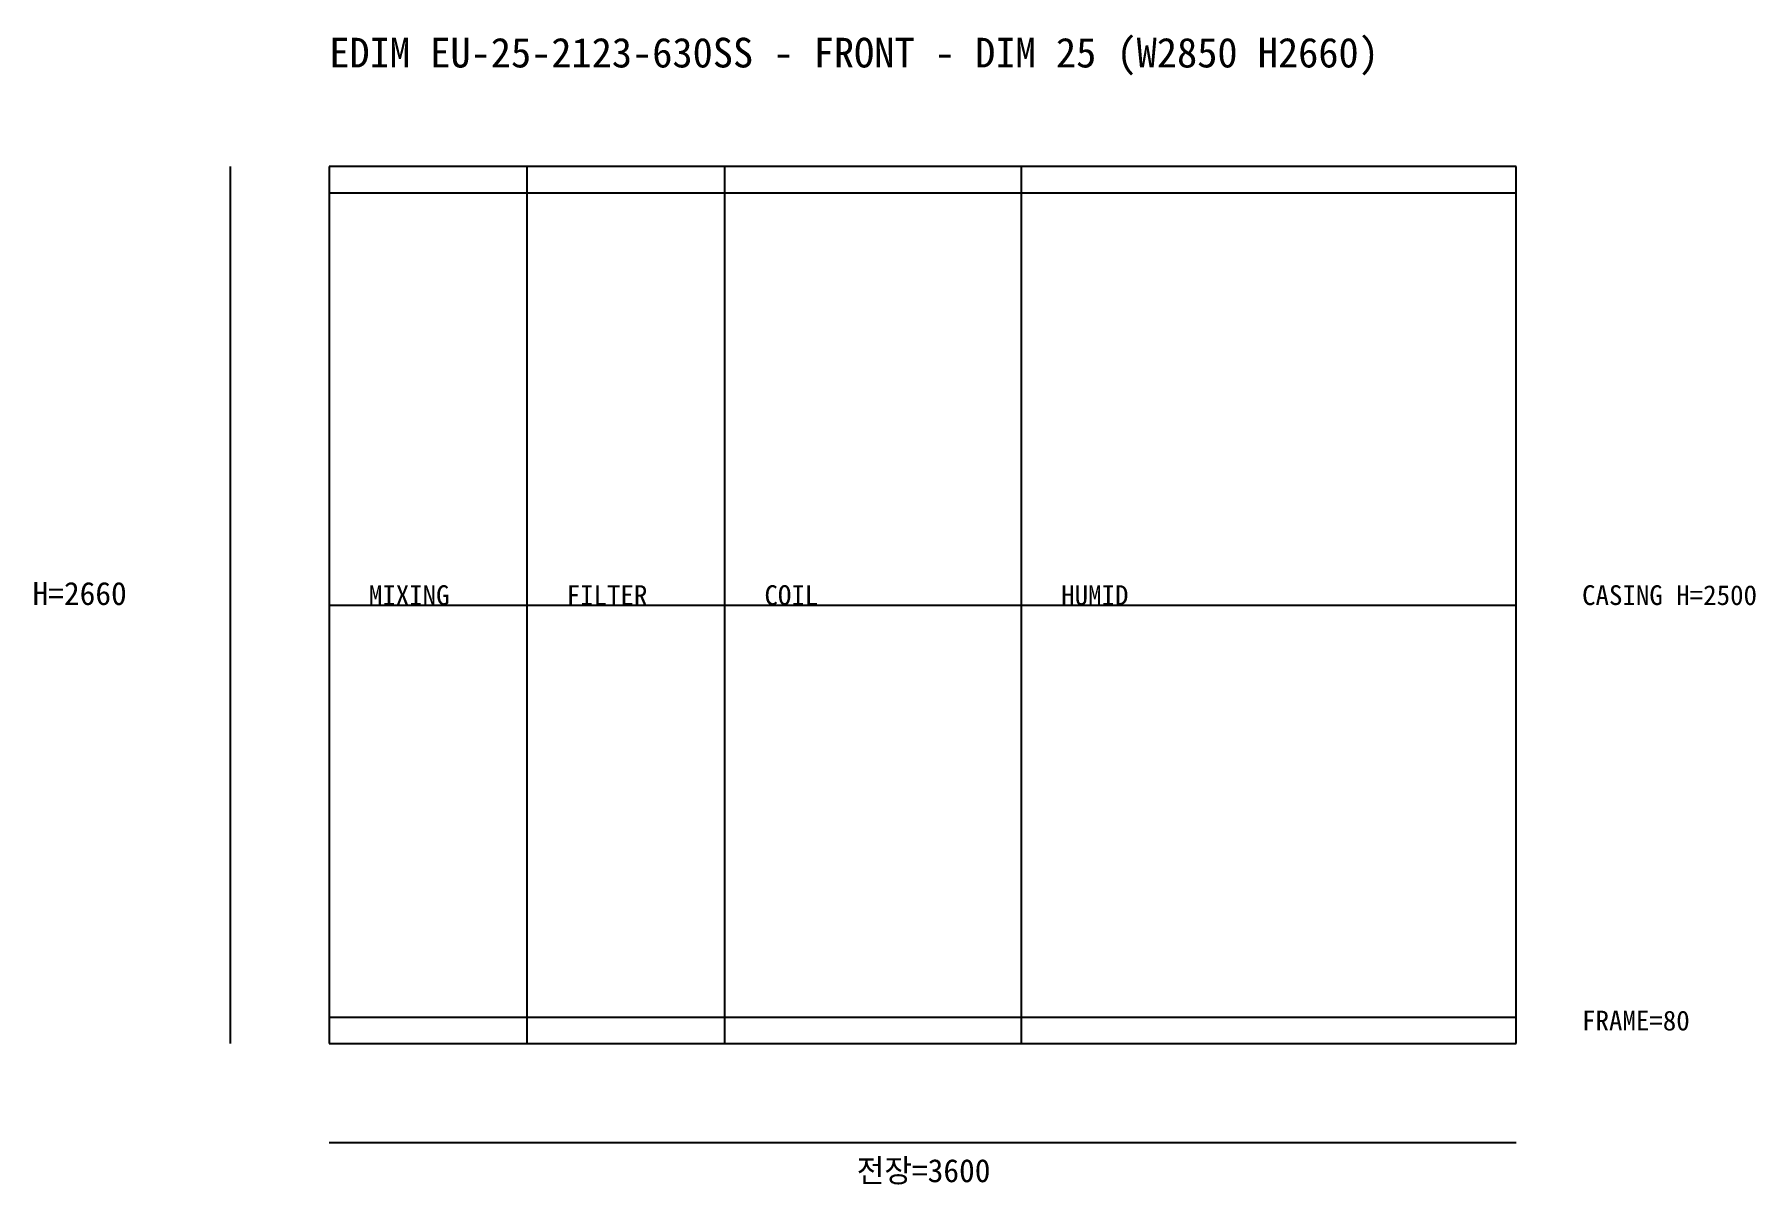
# Model space of a CAD drawing. Header units: millimetres. Extents: x -894 to 4326, y -427 to 3060.
import ezdxf

# ---------------------------------------------------------------- set-up
doc = ezdxf.new("R2010")
doc.units = ezdxf.units.MM
for name, color, linetype in [('DIM', 1, 'CONTINUOUS'), ('OUTLINE', 7, 'CONTINUOUS'), ('SECTION', 3, 'CONTINUOUS'), ('TEXT', 5, 'CONTINUOUS')]:
    doc.layers.add(name, color=color, linetype=linetype)

msp = doc.modelspace()

# ---------------------------------------------------------------- linework, layer by layer
at = {"layer": 'DIM'}
for p, q in [((-300, 0), (-300, 2660)), ((0, 1330), (3600, 1330)), ((0, -300), (3600, -300))]:
    msp.add_line(p, q, dxfattribs=at)
at = {"layer": 'OUTLINE'}
for p, q in [((3600, 2660), (0, 2660)), ((0, 2660), (0, 0)), ((3600, 0), (3600, 2660)), ((0, 2580), (3600, 2580)), ((0, 80), (3600, 80)), ((0, 0), (3600, 0))]:
    msp.add_line(p, q, dxfattribs=at)
at = {"layer": 'SECTION'}
for p, q in [((600, 0), (600, 2660)), ((1200, 0), (1200, 2660)), ((2100, 0), (2100, 2660))]:
    msp.add_line(p, q, dxfattribs=at)

# ---------------------------------------------------------------- texts
at = {"layer": 'DIM'}
for s, p in [('CASING H=2500', (3800, 1330)), ('FRAME=80', (3800, 40))]:
    msp.add_text(s, height=60, dxfattribs=at).set_placement(p)
at = {"layer": 'TEXT'}
for s, height, p in [('EDIM EU-25-2123-630SS - FRONT - DIM 25 (W2850 H2660)', 90, (0, 2960)), ('H=2660', 70, (-900, 1330)), ('MIXING', 60, (120, 1330)), ('FILTER', 60, (720, 1330)), ('COIL', 60, (1320, 1330)), ('HUMID', 60, (2220, 1330)), ('전장=3600', 70, (1600, -420))]:
    msp.add_text(s, height=height, dxfattribs=at).set_placement(p)

doc.saveas('drawing.dxf')
